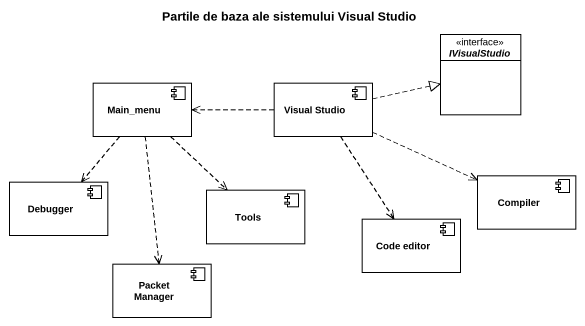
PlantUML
@startuml
title Partile de baza ale sistemului Visual Studio
allowmixing
hide circle
hide empty members
interface IVisualStudio
component Main_menu
component "Visual Studio" as Visual_Studio
component Debugger
component Tools
component Compiler
component "Code editor" as Code_editor
component "Packet Manager" as Packet_Manager
Main_menu ..> Debugger
Main_menu ..> Tools
Main_menu ..> Packet_Manager
Visual_Studio .right.|> IVisualStudio
Visual_Studio .left.> Main_menu
Visual_Studio .right.> Compiler
Visual_Studio ..> Code_editor
@enduml
